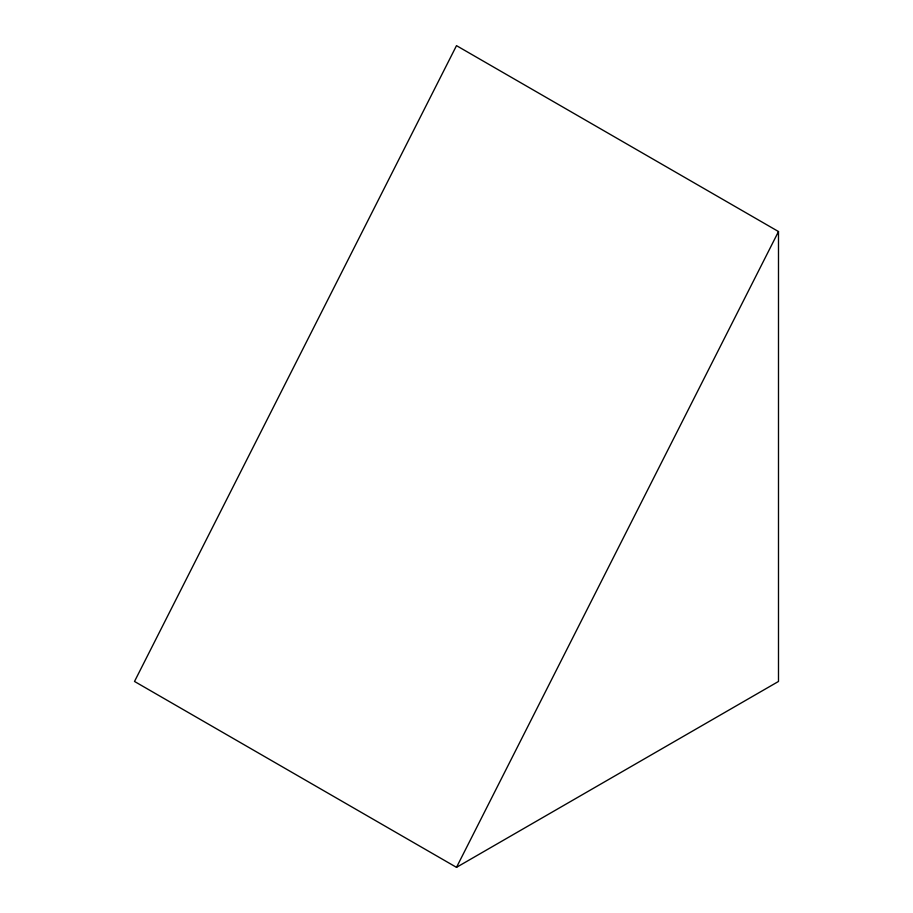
<?xml version="1.0" encoding="UTF-8"?>
<svg xmlns="http://www.w3.org/2000/svg" width="913" height="913" viewBox="0 0 913 913"><rect width="100%" height="100%" fill="white"/><g stroke="black" fill="none" stroke-linecap="round" stroke-linejoin="round"><path stroke-width="1.37" d="M456.5 867.35L778.492 231.548L456.5 45.65L134.508 681.452L456.5 867.35L778.492 681.452L778.492 231.548"/></g></svg>
